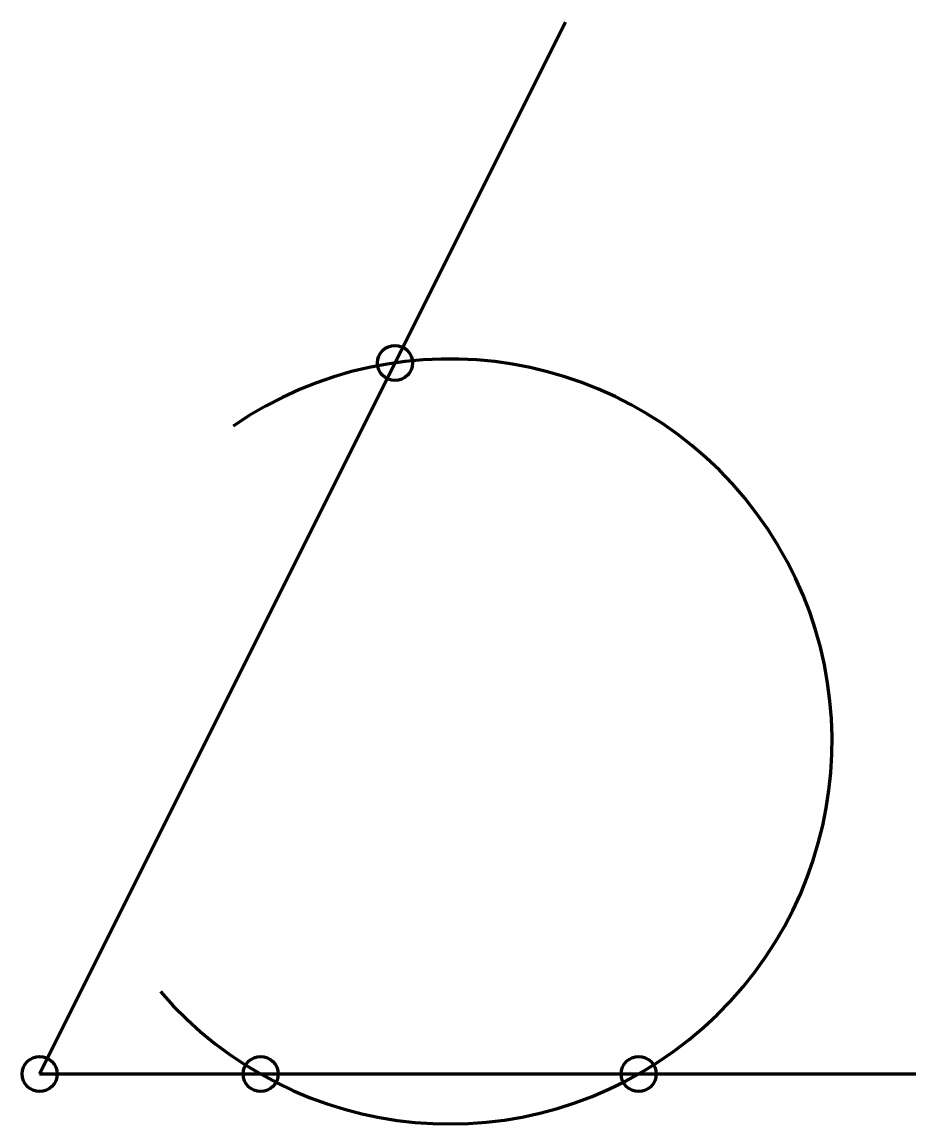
# Model space of a CAD drawing. Extents: x 73.5 to 150, y 55.7 to 150.
import ezdxf

# ---------------------------------------------------------------- set-up
doc = ezdxf.new("R2010")
doc.units = 0
doc.layers.add('construction', color=7, linetype='Continuous', lineweight=100)
doc.layers.add('marker', color=1, linetype='Continuous', lineweight=100)

msp = doc.modelspace()

# ---------------------------------------------------------------- linework, layer by layer
at = {"layer": 'construction'}
for p, q in [((120, 150), (75, 60)), ((75, 60), (150, 60))]:
    msp.add_line(p, q, dxfattribs=at)
msp.add_arc((110.092, 88.447), 32.727, 220.84936, 124.46899, dxfattribs=at)
at = {"layer": 'marker'}
for centre in [(105.42, 120.839), (75, 60), (93.912, 60), (126.273, 60)]:
    msp.add_circle(centre, 1.5, dxfattribs=at)

doc.saveas('drawing.dxf')
